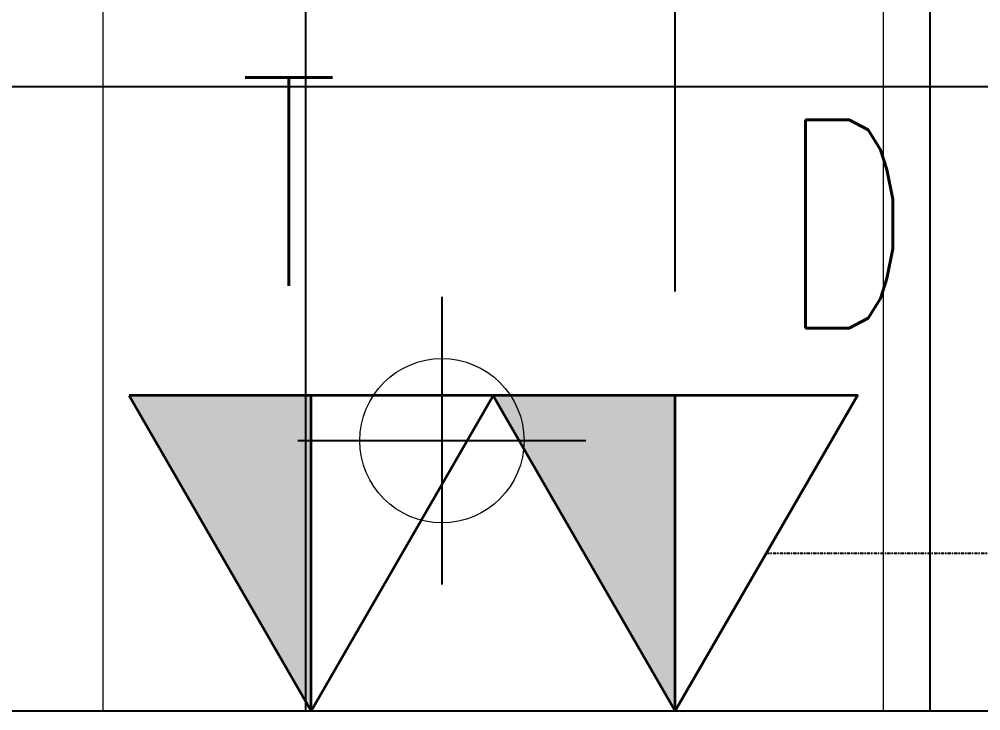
# Model space of a CAD drawing. Extents: x -560814 to 57327, y -29287 to 19916.
# Drawn here: x 40400 to 41325, y 2360 to 3025 of the extents above; entities that cross this region are included whole.
import ezdxf

# ---------------------------------------------------------------- set-up
doc = ezdxf.new("R2010")
doc.units = 0
doc.header["$LTSCALE"] = 0.25
doc.linetypes.add('DASHDOT', pattern=[25.4, 12.7, -6.35, 0, -6.35])
doc.layers.add('01-First Floor$0$FALSE CEILING', color=251, linetype='Continuous')
for name, color, linetype, lineweight in [('01-First Floor$0$LOADING', 253, 'Continuous', 5), ('01-First Floor$0$NEW Wall', 166, 'Continuous', 5), ('01-First Floor$0$Walls', 251, 'Continuous', 5), ('E-LITE-CLNG-CNDT', 6, 'DASHDOT', 35), ('T-DATA-CLNG-COND', 51, 'DASHDOT', 25), ('T-DATA-DEVC-TYPE', 2, 'Continuous', 25), ('T-DATA-DIM', 251, 'DASHDOT', 25), ('T-DATA-WALL @ 100', 33, 'Continuous', 35)]:
    doc.layers.add(name, color=color, linetype=linetype, lineweight=lineweight)
doc.styles.add('DC_SIMPLEX', font='SIMPLEX.shx', dxfattribs={"width": 0.7})
doc.dimstyles.new('DevCad-MM', dxfattribs={"dimscale": 0.01, "dimtxt": 2, "dimasz": 2, "dimexe": 1, "dimexo": 1, "dimgap": 0.6, "dimtad": 1, "dimdec": 0, "dimrnd": 10, "dimzin": 1, "dimdsep": 46, "dimtxsty": 'DC_SIMPLEX', "dimblk1": 'OBLIQUE', "dimblk2": 'OBLIQUE', "dimsah": 1, "dimcen": 3, "dimclrd": 256, "dimclre": 256, "dimclrt": 45, "dimadec": 0, "dimazin": 0, "dimtfac": 1, "dimtdec": 0, "dimtix": 1, "dimtmove": 2, "dimatfit": 2, "dimldrblk": 'OBLIQUE', "dimfxl": 1, "dimtolj": 1, "dimtzin": 0, "dimarcsym": 0})

# ---------------------------------------------------------------- blocks, each defined once
blk = doc.blocks.new('*U54')
blk.add_hatch(color=254).paths.add_polyline_path([(1.75, 3.0308), (0.0003, 3.0309), (0, 0)])
blk.add_line((0, 0), (0.0003, 3.0309))
blk.add_lwpolyline([(1.75, 3.0308), (0, 0), (-1.75, 3.0311)], close=True)
at = {"layer": 'T-DATA-DEVC-TYPE', "style": 'DC_SIMPLEX', "width": 0.7, "flags": 8}
blk.add_attdef('DC_TYPE', (2.6822, 5.6339), '', height=2, rotation=360, dxfattribs=at)
blk = doc.blocks.new('*U55')
blk.add_hatch(color=254).paths.add_polyline_path([(1.75, 3.0308), (0.0003, 3.0309), (0, 0)])
blk.add_line((0, 0), (0.0003, 3.0309))
blk.add_lwpolyline([(1.75, 3.0308), (0, 0), (-1.75, 3.0311)], close=True)
at = {"layer": 'T-DATA-DEVC-TYPE', "style": 'DC_SIMPLEX', "width": 0.7, "flags": 8}
blk.add_attdef('DC_TYPE', (2.6822, 5.6339), '', height=2, rotation=360, dxfattribs=at)
blk = doc.blocks.new('01-First Floor$0$GF21046B-P')
at = {"color": 0}
blk.add_lwpolyline([(0, 0), (1, 0), (1, 0.6), (0, 0.6)], close=True, dxfattribs=at)
blk = doc.blocks.new('*X521')
at = {"color": 0}
for p, q in [((13, 1), (13, 1)), ((13, 1), (13, 1)), ((13, 1), (13, 1)), ((13, 1), (13, 1)), ((13, 1), (13, 1)), ((13, 1), (13, 1)), ((13, 1), (13, 1)), ((13, 1), (13, 1)), ((13, 1), (13, 1)), ((13, 1), (13, 1)), ((13, 1), (13, 1)), ((13, 1), (13, 1)), ((13, 1), (13, 1)), ((13, 1), (13, 1)), ((13, 1), (13, 1)), ((13, 1), (14, 1)), ((13, 1), (14, 1)), ((13, 1), (14, 1)), ((13, 1), (13, 1)), ((13, 1), (13, 1)), ((13, 1), (13, 1)), ((13, 1), (13, 1)), ((13, 1), (13, 1)), ((13, 1), (13, 1)), ((13, 1), (13, 1)), ((13, 1), (13, 1)), ((13, 1), (13, 1)), ((13, 1), (13, 1)), ((13, 1), (13, 1)), ((13, 1), (13, 1)), ((13, 1), (13, 1)), ((13, 1), (13, 1)), ((13, 1), (13, 1)), ((13, 1), (13, 1)), ((13, 1), (13, 1)), ((13, 1), (13, 1)), ((13, 1), (13, 1)), ((13, 1), (13, 1)), ((13, 1), (13, 1)), ((13, 1), (13, 1)), ((13, 1), (13, 1)), ((13, 1), (13, 1)), ((13, 1), (13, 1)), ((13, 1), (13, 1)), ((13, 1), (13, 1)), ((13, 1), (13, 1)), ((13, 1), (13, 1)), ((13, 1), (13, 1)), ((13, 1), (13, 1)), ((13, 1), (13, 1)), ((13, 1), (13, 1)), ((13, 1), (13, 1)), ((13, 1), (13, 1)), ((13, 1), (13, 1)), ((13, 1), (13, 1)), ((13, 1), (13, 1)), ((13, 1), (13, 1)), ((13, 1), (13, 1)), ((13, 1), (13, 1)), ((13, 1), (13, 1)), ((13, 1), (13, 1)), ((13, 1), (13, 1)), ((13, 1), (13, 1)), ((13, 1), (13, 1)), ((13, 1), (13, 1)), ((13, 1), (13, 1)), ((13, 1), (13, 1)), ((13, 1), (13, 1)), ((13, 1), (13, 1)), ((13, 1), (13, 1)), ((13, 1), (13, 1)), ((13, 1), (13, 1)), ((13, 1), (13, 1)), ((13, 1), (13, 1)), ((13, 1), (13, 1)), ((13, 1), (13, 1)), ((13, 1), (13, 1)), ((13, 1), (13, 1)), ((13, 1), (13, 1)), ((13, 1), (13, 1)), ((13, 1), (13, 1)), ((13, 1), (13, 1)), ((13, 1), (13, 1)), ((13, 1), (13, 1)), ((13, 1), (13, 1)), ((13, 1), (13, 1)), ((13, 1), (13, 1)), ((13, 1), (13, 1)), ((13, 1), (13, 1)), ((13, 1), (13, 1)), ((13, 1), (13, 1)), ((13, 1), (13, 1)), ((13, 1), (13, 1)), ((13, 1), (13, 1)), ((13, 1), (13, 1)), ((13, 1), (13, 1)), ((13, 1), (13, 1)), ((13, 1), (13, 1)), ((13, 1), (13, 1)), ((13, 1), (13, 1)), ((13, 1), (13, 1)), ((13, 1), (13, 1)), ((13, 1), (13, 1)), ((13, 1), (13, 1)), ((13, 1), (13, 1)), ((13, 1), (13, 1)), ((13, 1), (13, 1)), ((13, 1), (13, 1)), ((13, 1), (13, 1)), ((13, 1), (13, 1)), ((13, 1), (13, 1)), ((13, 1), (13, 1)), ((13, 1), (13, 1)), ((13, 1), (13, 1)), ((13, 1), (13, 1)), ((13, 1), (13, 1)), ((13, 1), (13, 1)), ((13, 1), (13, 1)), ((13, 1), (13, 1)), ((13, 1), (13, 1)), ((13, 1), (13, 1)), ((13, 1), (13, 1)), ((13, 1), (13, 1)), ((13, 1), (14, 1)), ((13, 0), (13, 0)), ((13, 0), (13, 0)), ((13, 0), (13, 0)), ((13, 0), (13, 0)), ((13, 0), (13, 0)), ((13, 0), (13, 0)), ((13, 0), (13, 0)), ((13, 0), (13, 0)), ((13, 0), (13, 0)), ((13, 0), (13, 0)), ((13, 0), (13, 0)), ((13, 0), (13, 0)), ((13, 0), (13, 0)), ((13, 0), (13, 0)), ((13, 0), (13, 0)), ((13, 0), (13, 0)), ((13, 0), (13, 0)), ((13, 0), (13, 0)), ((13, 0), (13, 0)), ((13, 0), (13, 0)), ((13, 0), (13, 0)), ((13, 0), (13, 0)), ((13, 0), (13, 0)), ((13, 0), (13, 0)), ((13, 0), (13, 0)), ((13, 0), (13, 0)), ((13, 0), (13, 0)), ((13, 0), (13, 0)), ((13, 0), (13, 0)), ((13, 0), (13, 0)), ((13, 0), (13, 0)), ((13, 0), (13, 0)), ((13, 0), (13, 0)), ((13, 0), (13, 0)), ((13, 0), (13, 0)), ((13, 0), (13, 0)), ((13, 0), (13, 0)), ((13, 0), (13, 0)), ((13, 0), (13, 0)), ((13, 0), (13, 0)), ((13, 0), (13, 0)), ((13, 0), (13, 0)), ((13, 0), (13, 0)), ((13, 0), (13, 0)), ((13, 0), (13, 0)), ((13, 0), (13, 0)), ((13, 0), (13, 0)), ((13, 0), (13, 0)), ((13, 0), (14, 0)), ((13, 0), (14, 0)), ((13, 0), (13, 0)), ((13, 0), (14, 0)), ((14, 1), (14, 1)), ((14, 1), (14, 1)), ((14, 1), (14, 1)), ((14, 1), (14, 1)), ((14, 1), (14, 1)), ((14, 1), (14, 1)), ((14, 1), (14, 1)), ((14, 1), (14, 1)), ((14, 1), (14, 1)), ((14, 1), (14, 1)), ((14, 1), (14, 1)), ((14, 1), (14, 1)), ((14, 1), (14, 1)), ((14, 1), (14, 1)), ((14, 1), (14, 1)), ((14, 1), (14, 1)), ((14, 1), (14, 1)), ((14, 1), (14, 1)), ((14, 1), (14, 1)), ((14, 1), (14, 1)), ((14, 1), (14, 1)), ((14, 1), (14, 1)), ((14, 1), (14, 1)), ((14, 1), (14, 1)), ((14, 1), (14, 1)), ((14, 1), (14, 1)), ((14, 1), (14, 1)), ((14, 1), (14, 1)), ((14, 1), (14, 1)), ((14, 1), (14, 1)), ((14, 1), (14, 1)), ((14, 1), (14, 1)), ((14, 1), (14, 1)), ((14, 1), (14, 1)), ((14, 1), (14, 1)), ((14, 1), (14, 1)), ((14, 1), (14, 1)), ((14, 1), (14, 1)), ((14, 1), (14, 1)), ((14, 1), (14, 1)), ((14, 1), (14, 1)), ((14, 1), (14, 1)), ((14, 1), (14, 1)), ((14, 1), (14, 1)), ((14, 1), (14, 1)), ((14, 1), (14, 1)), ((14, 1), (14, 1)), ((14, 1), (14, 1)), ((14, 1), (14, 1)), ((14, 1), (14, 1)), ((14, 1), (14, 1)), ((14, 1), (14, 1)), ((14, 1), (14, 1)), ((14, 1), (14, 1)), ((14, 1), (14, 1)), ((14, 1), (14, 1)), ((14, 1), (14, 1)), ((14, 1), (14, 1)), ((14, 1), (14, 1)), ((14, 1), (14, 1)), ((14, 1), (14, 1)), ((14, 1), (14, 1)), ((14, 1), (14, 1)), ((14, 1), (14, 1)), ((14, 1), (14, 1)), ((14, 1), (14, 1)), ((14, 1), (14, 1)), ((14, 1), (14, 1)), ((14, 1), (14, 1)), ((14, 1), (14, 1)), ((14, 1), (14, 1)), ((14, 1), (14, 1)), ((14, 1), (14, 1)), ((14, 1), (14, 1)), ((14, 1), (14, 1)), ((14, 1), (14, 1)), ((14, 1), (14, 1)), ((14, 1), (14, 1)), ((14, 1), (14, 1)), ((14, 1), (14, 1)), ((14, 1), (14, 1)), ((14, 1), (14, 1)), ((14, 1), (14, 1)), ((14, 1), (14, 1)), ((14, 1), (14, 1)), ((14, 1), (14, 1)), ((14, 1), (14, 1)), ((14, 1), (14, 1)), ((14, 1), (14, 1)), ((14, 1), (14, 1)), ((14, 1), (14, 1)), ((14, 1), (14, 1)), ((14, 1), (14, 1)), ((14, 1), (14, 1)), ((14, 0), (14, 0)), ((14, 0), (14, 0)), ((14, 0), (14, 0)), ((14, 0), (14, 0)), ((14, 0), (14, 0)), ((14, 0), (14, 0)), ((14, 0), (14, 0)), ((14, 0), (14, 0)), ((14, 0), (14, 0)), ((14, 0), (14, 0)), ((14, 0), (14, 0)), ((14, 0), (14, 0)), ((14, 0), (14, 0)), ((14, 0), (14, 0)), ((14, 0), (14, 0)), ((14, 0), (14, 0)), ((14, 0), (14, 0)), ((14, 0), (14, 0)), ((14, 0), (14, 0)), ((14, 0), (14, 0)), ((14, 0), (14, 0)), ((14, 0), (14, 0)), ((14, 0), (14, 0)), ((14, 0), (14, 0)), ((14, 0), (14, 0)), ((14, 0), (14, 0)), ((14, 0), (14, 0)), ((14, 0), (14, 0)), ((14, 0), (14, 0)), ((14, 0), (14, 0)), ((14, 0), (14, 0)), ((14, 0), (14, 0)), ((14, 0), (14, 0)), ((14, 0), (14, 0)), ((14, 0), (14, 0)), ((14, 0), (14, 0)), ((14, 0), (14, 0)), ((14, 0), (14, 0)), ((14, 0), (14, 0)), ((14, 0), (14, 0)), ((14, 0), (14, 0)), ((14, 0), (14, 0)), ((14, 0), (14, 0)), ((14, 0), (14, 0)), ((14, 0), (14, 0)), ((14, 0), (14, 0)), ((14, 0), (14, 0)), ((14, 0), (14, 0)), ((13, 0), (13, 0)), ((13, 0), (14, 0)), ((13, 0), (13, 0)), ((13, 0), (14, 0)), ((13, 0), (13, 0)), ((13, 0), (14, 0)), ((13, 0), (13, 0)), ((13, 0), (13, 0)), ((13, 0), (13, 0)), ((13, 0), (13, 0)), ((13, 0), (14, 0)), ((13, 0), (13, 0)), ((13, 0), (14, 0)), ((13, 0), (13, 0)), ((13, 0), (14, 0)), ((13, 0), (13, 0)), ((13, 0), (14, 0)), ((13, 0), (13, 0)), ((13, 0), (14, 0)), ((13, 0), (13, 0)), ((13, 0), (14, 0)), ((13, 0), (13, 0)), ((13, 0), (14, 0)), ((13, 0), (13, 0)), ((13, 0), (13, 0)), ((13, 0), (13, 0)), ((13, 0), (14, 0)), ((13, 0), (13, 0)), ((13, 0), (14, 0)), ((13, 0), (13, 0)), ((13, 0), (14, 0)), ((13, 0), (13, 0)), ((13, 0), (14, 0)), ((13, 0), (13, 0)), ((13, 0), (13, 0)), ((13, 0), (13, 0)), ((13, 0), (13, 0)), ((13, 0), (13, 0)), ((13, 0), (13, 0)), ((13, 0), (13, 0)), ((13, 0), (13, 0)), ((13, 0), (13, 0)), ((13, 0), (13, 0)), ((13, 0), (13, 0)), ((13, 0), (13, 0)), ((13, 0), (13, 0)), ((13, 0), (13, 0)), ((13, 0), (13, 0)), ((13, 0), (13, 0)), ((13, 0), (13, 0)), ((13, 0), (13, 0)), ((13, 0), (13, 0)), ((13, 0), (13, 0)), ((13, 0), (13, 0)), ((13, 0), (13, 0)), ((13, 0), (13, 0)), ((13, 0), (13, 0)), ((13, 0), (13, 0)), ((13, 0), (13, 0)), ((13, 0), (13, 0)), ((13, 0), (13, 0)), ((13, 0), (13, 0)), ((13, 0), (13, 0)), ((13, 0), (13, 0)), ((13, -1), (13, -1)), ((13, -1), (13, -1)), ((13, -1), (13, -1)), ((13, -1), (13, -1)), ((13, -1), (13, -1)), ((13, -1), (14, -1)), ((13, -1), (13, -1)), ((14, 0), (14, 0)), ((14, 0), (14, 0)), ((14, 0), (14, 0)), ((14, 0), (14, 0)), ((14, 0), (14, 0)), ((14, 0), (14, 0)), ((14, 0), (14, 0)), ((14, 0), (14, 0)), ((14, 0), (14, 0)), ((14, 0), (14, 0)), ((14, 0), (14, 0)), ((14, 0), (14, 0)), ((14, 0), (14, 0)), ((14, 0), (14, 0)), ((14, 0), (14, 0)), ((13, 0), (14, 0)), ((14, 0), (14, 0)), ((14, 0), (14, 0)), ((14, 0), (14, 0)), ((14, 0), (14, 0)), ((14, 0), (14, 0)), ((14, 0), (14, 0)), ((14, 0), (14, 0)), ((14, 0), (14, 0)), ((14, 0), (14, 0)), ((14, 0), (14, 0)), ((14, 0), (14, 0)), ((14, 0), (14, 0)), ((14, 0), (14, 0)), ((14, 0), (14, 0)), ((14, 0), (14, 0)), ((14, 0), (14, 0)), ((14, 0), (14, 0)), ((14, 0), (14, 0)), ((14, 0), (14, 0)), ((14, 0), (14, 0)), ((14, 0), (14, 0)), ((14, 0), (14, 0)), ((14, 0), (14, 0)), ((14, 0), (14, 0)), ((14, 0), (14, 0)), ((14, 0), (14, 0)), ((14, 0), (14, 0)), ((14, 0), (14, 0)), ((14, 0), (14, 0)), ((14, 0), (14, 0)), ((14, 0), (14, 0)), ((14, 0), (14, 0)), ((14, 0), (14, 0)), ((14, 0), (14, 0)), ((14, -1), (14, -1)), ((14, -1), (14, -1)), ((14, -1), (14, -1)), ((14, -1), (14, -1)), ((14, -1), (14, -1))]:
    blk.add_line(p, q, dxfattribs=at)
blk = doc.blocks.new('*X520')
at = {"color": 0}
for p, q in [((5, 3), (5, 3)), ((5, 3), (5, 3)), ((5, 3), (5, 3)), ((5, 3), (5, 3)), ((5, 3), (5, 3)), ((5, 3), (5, 3)), ((5, 3), (5, 3)), ((5, 3), (5, 3)), ((5, 3), (5, 3)), ((5, 3), (5, 3)), ((5, 3), (5, 3)), ((5, 3), (5, 3)), ((5, 3), (5, 3)), ((5, 3), (5, 3)), ((5, 3), (5, 3)), ((5, 3), (5, 3)), ((5, 3), (5, 3)), ((5, 3), (5, 3)), ((5, 3), (5, 3)), ((5, 3), (5, 3)), ((5, 3), (5, 3)), ((5, 3), (5, 3)), ((5, 3), (5, 3)), ((5, 3), (5, 3)), ((5, 3), (5, 3)), ((5, 3), (5, 3)), ((5, 3), (5, 3)), ((5, 3), (5, 3)), ((5, 3), (5, 3)), ((5, 3), (5, 3)), ((5, 3), (5, 3)), ((5, 3), (5, 3)), ((5, 3), (5, 3)), ((5, 3), (5, 3)), ((5, 3), (5, 3)), ((5, 3), (5, 3)), ((5, 3), (5, 3)), ((5, 3), (5, 3)), ((5, 3), (5, 3)), ((5, 3), (5, 3)), ((5, 3), (5, 3)), ((5, 3), (5, 3)), ((5, 3), (5, 3)), ((5, 3), (5, 3)), ((5, 3), (5, 3)), ((5, 3), (5, 3)), ((5, 3), (5, 3)), ((5, 3), (5, 3)), ((5, 3), (5, 3)), ((5, 3), (5, 3)), ((5, 3), (5, 3)), ((5, 3), (5, 3)), ((5, 3), (5, 3)), ((5, 3), (5, 3)), ((5, 3), (5, 3)), ((5, 3), (5, 3)), ((5, 3), (5, 3)), ((5, 3), (5, 3)), ((5, 3), (5, 3)), ((5, 3), (5, 3)), ((5, 3), (5, 3)), ((5, 3), (5, 3)), ((5, 3), (5, 3)), ((5, 3), (5, 3)), ((5, 3), (5, 3)), ((5, 3), (5, 3)), ((6, 3), (5, 3)), ((5, 3), (5, 3)), ((6, 3), (5, 3)), ((5, 3), (5, 3)), ((6, 3), (5, 3)), ((5, 3), (5, 3)), ((6, 3), (5, 3)), ((5, 3), (5, 3)), ((5, 3), (5, 3)), ((5, 3), (5, 3)), ((5, 3), (5, 3)), ((5, 3), (5, 3)), ((5, 3), (5, 3)), ((5, 3), (5, 3)), ((5, 3), (5, 3)), ((5, 3), (5, 3)), ((5, 3), (5, 3)), ((5, 3), (5, 3)), ((5, 3), (5, 3)), ((5, 3), (5, 3)), ((5, 3), (5, 3)), ((5, 3), (5, 3)), ((5, 3), (5, 3)), ((5, 3), (5, 3)), ((5, 3), (5, 3)), ((5, 3), (5, 3)), ((5, 3), (5, 3)), ((5, 3), (5, 3)), ((5, 3), (5, 3)), ((5, 3), (5, 3)), ((6, 3), (6, 3)), ((6, 3), (6, 3)), ((6, 3), (6, 3)), ((6, 3), (6, 3)), ((6, 3), (6, 3)), ((6, 3), (6, 3)), ((6, 3), (6, 3)), ((6, 3), (6, 3)), ((6, 3), (6, 3)), ((6, 3), (6, 3)), ((6, 3), (6, 3)), ((6, 3), (6, 3)), ((6, 3), (6, 3)), ((6, 3), (6, 3)), ((6, 3), (6, 3)), ((6, 3), (6, 3)), ((6, 3), (6, 3)), ((6, 3), (6, 3)), ((6, 3), (6, 3)), ((6, 3), (6, 3)), ((6, 3), (6, 3)), ((6, 3), (6, 3)), ((6, 3), (6, 3)), ((6, 3), (6, 3)), ((6, 3), (6, 3)), ((6, 3), (6, 3)), ((6, 3), (6, 3)), ((6, 3), (6, 3)), ((6, 3), (6, 3)), ((6, 3), (6, 3)), ((6, 3), (6, 3)), ((6, 3), (6, 3)), ((6, 3), (6, 3)), ((6, 3), (6, 3)), ((6, 3), (6, 3)), ((6, 3), (6, 3)), ((6, 3), (6, 3)), ((6, 3), (6, 3)), ((6, 3), (6, 3)), ((6, 3), (6, 3)), ((6, 3), (6, 3)), ((6, 3), (6, 3)), ((6, 3), (6, 3)), ((6, 3), (6, 3)), ((6, 3), (6, 3)), ((6, 3), (6, 3)), ((6, 3), (6, 3)), ((6, 3), (6, 3)), ((6, 3), (6, 3)), ((6, 3), (6, 3)), ((6, 3), (6, 3)), ((6, 3), (6, 3)), ((6, 3), (6, 3)), ((6, 3), (6, 3)), ((6, 3), (6, 3)), ((6, 3), (6, 3)), ((6, 3), (6, 3)), ((6, 3), (6, 3)), ((6, 3), (6, 3)), ((6, 3), (6, 3)), ((6, 3), (6, 3)), ((6, 3), (6, 3)), ((6, 3), (6, 3)), ((6, 3), (6, 3)), ((6, 3), (6, 3)), ((6, 3), (6, 3)), ((6, 3), (6, 3)), ((6, 3), (6, 3)), ((6, 3), (6, 3)), ((6, 3), (6, 3)), ((6, 3), (6, 3)), ((6, 3), (6, 3)), ((6, 3), (6, 3)), ((6, 3), (6, 3)), ((6, 3), (6, 3)), ((6, 3), (6, 3)), ((6, 3), (6, 3)), ((6, 3), (6, 3)), ((6, 3), (6, 3)), ((6, 3), (6, 3)), ((6, 3), (6, 3)), ((6, 3), (6, 3)), ((6, 3), (6, 3)), ((6, 3), (6, 3)), ((6, 3), (6, 3)), ((6, 3), (6, 3)), ((6, 3), (6, 3)), ((6, 3), (6, 3)), ((6, 3), (6, 3)), ((6, 3), (6, 3)), ((6, 3), (6, 3)), ((6, 3), (6, 3)), ((6, 3), (6, 3)), ((6, 3), (6, 3)), ((6, 3), (6, 3)), ((6, 3), (6, 3)), ((6, 3), (6, 3)), ((6, 3), (6, 3)), ((6, 3), (6, 3)), ((6, 3), (6, 3)), ((6, 3), (6, 3)), ((6, 3), (6, 3)), ((6, 3), (6, 3)), ((6, 3), (6, 3)), ((6, 3), (6, 3)), ((6, 3), (6, 3)), ((6, 3), (6, 3)), ((6, 3), (6, 3)), ((6, 3), (6, 3)), ((6, 3), (6, 3)), ((6, 3), (6, 3)), ((6, 3), (6, 3)), ((6, 3), (6, 3)), ((6, 3), (6, 3)), ((6, 3), (6, 3)), ((6, 3), (6, 3)), ((6, 3), (6, 3)), ((6, 3), (6, 3)), ((6, 3), (6, 3)), ((6, 3), (6, 3)), ((6, 3), (6, 3)), ((6, 3), (6, 3)), ((6, 3), (6, 3)), ((6, 3), (6, 3)), ((6, 3), (6, 3)), ((6, 3), (6, 3)), ((6, 3), (6, 3)), ((6, 3), (6, 3)), ((6, 3), (6, 3)), ((6, 3), (6, 3)), ((6, 3), (6, 3)), ((6, 3), (6, 3)), ((6, 3), (6, 3)), ((6, 3), (6, 3)), ((6, 3), (6, 3)), ((6, 3), (6, 3)), ((6, 3), (6, 3)), ((6, 3), (6, 3)), ((6, 3), (6, 3)), ((6, 3), (6, 3)), ((6, 3), (6, 3)), ((6, 3), (6, 3)), ((6, 3), (6, 3)), ((6, 3), (6, 3)), ((6, 3), (6, 3)), ((6, 3), (6, 3)), ((6, 3), (6, 3)), ((6, 3), (6, 3)), ((6, 3), (6, 3)), ((6, 3), (6, 3)), ((6, 3), (6, 3)), ((6, 3), (6, 3)), ((6, 3), (6, 3)), ((6, 3), (6, 3)), ((6, 3), (6, 3)), ((6, 3), (6, 3)), ((6, 3), (6, 3)), ((6, 3), (6, 3)), ((6, 3), (6, 3)), ((6, 3), (6, 3)), ((6, 3), (6, 3)), ((6, 3), (6, 3)), ((6, 3), (6, 3)), ((6, 3), (6, 3)), ((6, 3), (6, 3)), ((6, 3), (6, 3)), ((6, 3), (6, 3)), ((6, 3), (6, 3)), ((6, 3), (6, 3)), ((6, 3), (6, 3)), ((6, 3), (6, 3)), ((6, 3), (6, 3)), ((6, 3), (6, 3)), ((6, 3), (6, 3)), ((6, 3), (6, 3)), ((6, 3), (6, 3)), ((6, 3), (6, 3)), ((6, 3), (6, 3)), ((6, 3), (6, 3)), ((6, 3), (6, 3)), ((6, 3), (6, 3)), ((6, 3), (6, 3)), ((6, 3), (6, 3)), ((6, 3), (6, 3)), ((6, 3), (6, 3)), ((6, 3), (6, 3)), ((6, 3), (6, 3)), ((6, 3), (6, 3)), ((6, 3), (6, 3)), ((6, 3), (6, 3)), ((6, 3), (6, 3)), ((6, 3), (6, 3)), ((6, 3), (6, 3)), ((6, 3), (6, 3)), ((6, 3), (6, 3)), ((6, 3), (6, 3)), ((6, 3), (6, 3)), ((6, 3), (6, 3)), ((6, 3), (6, 3)), ((6, 3), (6, 3)), ((6, 3), (6, 3)), ((6, 3), (6, 3)), ((6, 3), (6, 3)), ((6, 3), (6, 3)), ((6, 3), (5, 3)), ((6, 3), (5, 3)), ((6, 3), (5, 3)), ((6, 3), (5, 3)), ((6, 3), (5, 3)), ((6, 3), (6, 3)), ((6, 3), (6, 3)), ((6, 3), (6, 3)), ((6, 3), (6, 3)), ((6, 3), (6, 3)), ((6, 3), (6, 3)), ((6, 3), (6, 3)), ((6, 3), (6, 3)), ((6, 3), (6, 3)), ((6, 3), (6, 3)), ((6, 3), (6, 3)), ((6, 3), (6, 3)), ((6, 3), (6, 3)), ((6, 3), (6, 3)), ((6, 3), (6, 3)), ((6, 3), (6, 3)), ((6, 3), (6, 3)), ((6, 3), (6, 3)), ((6, 3), (6, 3)), ((6, 3), (6, 3)), ((6, 3), (6, 3)), ((6, 3), (6, 3)), ((6, 3), (6, 3)), ((6, 3), (6, 3)), ((6, 3), (6, 3)), ((6, 3), (6, 3)), ((6, 3), (6, 3)), ((6, 3), (6, 3)), ((6, 3), (6, 3)), ((6, 3), (6, 3)), ((6, 3), (6, 3)), ((6, 3), (6, 3)), ((6, 3), (6, 3)), ((6, 3), (6, 3)), ((6, 3), (6, 3)), ((6, 3), (6, 3)), ((6, 3), (6, 3)), ((6, 3), (6, 3)), ((6, 3), (6, 3)), ((6, 3), (6, 3)), ((6, 3), (6, 3)), ((6, 3), (6, 3)), ((6, 3), (6, 3)), ((6, 3), (6, 3)), ((6, 3), (6, 3)), ((6, 3), (6, 3)), ((6, 3), (6, 3)), ((6, 3), (6, 3)), ((6, 3), (6, 3)), ((6, 3), (6, 3)), ((6, 3), (6, 3)), ((6, 3), (6, 3)), ((6, 3), (6, 3)), ((6, 3), (6, 3)), ((6, 3), (6, 3)), ((6, 3), (6, 3)), ((6, 3), (6, 3)), ((6, 3), (6, 3)), ((6, 3), (6, 3)), ((6, 3), (6, 3)), ((6, 3), (6, 3)), ((6, 3), (6, 3)), ((6, 3), (6, 3)), ((6, 3), (6, 3)), ((6, 3), (6, 3)), ((6, 3), (6, 3)), ((6, 3), (6, 3)), ((6, 3), (6, 3)), ((6, 3), (6, 3)), ((6, 3), (6, 3)), ((6, 3), (6, 3)), ((6, 3), (6, 3)), ((6, 3), (6, 3)), ((6, 3), (6, 3)), ((6, 3), (6, 3)), ((6, 3), (6, 3)), ((6, 3), (6, 3)), ((6, 3), (6, 3)), ((6, 3), (6, 3)), ((6, 3), (6, 3)), ((6, 3), (6, 3)), ((6, 3), (6, 3)), ((6, 3), (6, 3)), ((6, 3), (6, 3)), ((6, 3), (6, 3)), ((6, 3), (6, 3)), ((6, 3), (6, 3)), ((6, 3), (6, 3)), ((6, 3), (6, 3)), ((6, 3), (6, 3)), ((6, 3), (6, 3)), ((6, 3), (6, 3)), ((6, 3), (6, 3)), ((6, 3), (6, 3)), ((6, 3), (6, 3)), ((6, 3), (6, 3)), ((6, 3), (6, 3)), ((6, 3), (6, 3)), ((6, 3), (6, 3)), ((6, 3), (6, 3)), ((6, 3), (6, 3)), ((6, 3), (6, 3)), ((6, 3), (6, 3)), ((6, 3), (6, 3)), ((6, 3), (6, 3)), ((6, 3), (6, 3)), ((6, 3), (6, 3)), ((6, 3), (6, 3)), ((6, 3), (6, 3)), ((6, 3), (6, 3)), ((6, 3), (6, 3)), ((6, 3), (6, 3)), ((6, 3), (6, 3)), ((6, 3), (6, 3)), ((6, 3), (6, 3)), ((6, 3), (6, 3)), ((6, 3), (6, 3)), ((6, 3), (6, 3)), ((6, 3), (6, 3)), ((6, 3), (6, 3)), ((6, 3), (6, 3)), ((6, 3), (6, 3)), ((6, 3), (6, 3)), ((6, 3), (6, 3)), ((6, 3), (6, 3)), ((6, 3), (6, 3)), ((6, 3), (6, 3)), ((6, 3), (6, 3)), ((6, 3), (6, 3)), ((6, 3), (6, 3)), ((6, 3), (6, 3)), ((6, 3), (6, 3)), ((6, 3), (6, 3)), ((6, 3), (6, 3)), ((6, 3), (6, 3)), ((6, 3), (6, 3)), ((6, 3), (6, 3)), ((6, 3), (6, 3)), ((6, 3), (6, 3)), ((6, 3), (6, 3)), ((6, 3), (6, 3)), ((6, 3), (6, 3)), ((6, 3), (6, 3)), ((6, 3), (6, 3)), ((6, 3), (6, 3)), ((6, 3), (6, 3)), ((6, 3), (6, 3)), ((6, 3), (6, 3)), ((6, 3), (6, 3)), ((6, 3), (6, 3)), ((6, 3), (6, 3)), ((6, 3), (6, 3)), ((6, 3), (6, 3)), ((6, 3), (6, 3)), ((6, 3), (6, 3)), ((6, 3), (6, 3)), ((6, 3), (6, 3)), ((6, 3), (6, 3)), ((6, 3), (6, 3)), ((6, 3), (6, 3)), ((6, 3), (6, 3)), ((6, 3), (6, 3)), ((6, 3), (6, 3)), ((6, 3), (6, 3)), ((6, 3), (6, 3)), ((6, 3), (6, 3)), ((6, 3), (6, 3)), ((6, 3), (6, 3)), ((6, 3), (6, 3)), ((6, 3), (6, 3)), ((6, 3), (6, 3)), ((6, 3), (6, 3)), ((6, 3), (6, 3)), ((6, 3), (6, 3)), ((6, 3), (6, 3)), ((6, 3), (6, 3)), ((6, 3), (6, 3)), ((6, 3), (6, 3)), ((6, 3), (6, 3)), ((6, 3), (6, 3)), ((6, 3), (6, 3)), ((6, 3), (6, 3)), ((6, 3), (6, 3)), ((6, 3), (6, 3)), ((6, 3), (6, 3)), ((6, 3), (6, 3)), ((6, 3), (6, 3)), ((6, 3), (6, 3)), ((6, 3), (6, 3)), ((6, 3), (6, 3)), ((6, 3), (6, 3)), ((6, 3), (6, 3)), ((6, 3), (6, 3)), ((6, 3), (6, 3)), ((6, 3), (6, 3)), ((6, 3), (6, 3)), ((6, 3), (6, 3)), ((6, 3), (6, 3)), ((6, 3), (6, 3)), ((6, 3), (6, 3)), ((6, 3), (6, 3)), ((6, 3), (6, 3)), ((6, 3), (6, 3)), ((6, 3), (6, 3)), ((6, 3), (6, 3)), ((6, 3), (6, 3)), ((6, 3), (6, 3)), ((6, 3), (6, 3)), ((6, 3), (6, 3)), ((6, 3), (6, 3)), ((6, 3), (6, 3)), ((6, 3), (6, 3)), ((6, 3), (6, 3)), ((6, 3), (6, 3)), ((6, 3), (6, 3)), ((6, 3), (6, 3)), ((6, 3), (6, 3)), ((6, 3), (6, 3)), ((6, 3), (6, 3)), ((6, 3), (6, 3)), ((6, 3), (6, 3)), ((6, 3), (6, 3)), ((6, 3), (6, 3)), ((6, 3), (6, 3)), ((6, 3), (6, 3)), ((6, 3), (6, 3)), ((6, 3), (6, 3)), ((6, 3), (6, 3)), ((6, 3), (6, 3)), ((6, 3), (6, 3)), ((6, 3), (6, 3)), ((6, 3), (6, 3)), ((6, 3), (6, 3)), ((6, 3), (6, 3)), ((6, 3), (6, 3)), ((6, 3), (6, 3)), ((6, 3), (6, 3)), ((6, 3), (6, 3)), ((6, 3), (6, 3)), ((6, 3), (6, 3)), ((6, 3), (6, 3)), ((6, 3), (6, 3)), ((6, 3), (6, 3)), ((6, 3), (6, 3)), ((6, 3), (6, 3)), ((6, 3), (6, 3)), ((6, 3), (6, 3)), ((6, 3), (6, 3)), ((6, 3), (6, 3)), ((6, 3), (6, 3)), ((6, 3), (6, 3)), ((6, 3), (6, 3)), ((6, 3), (6, 3)), ((6, 3), (6, 3)), ((6, 3), (6, 3)), ((6, 3), (6, 3)), ((6, 3), (6, 3)), ((6, 3), (6, 3)), ((6, 3), (6, 3)), ((6, 3), (6, 3)), ((6, 3), (6, 3)), ((6, 3), (6, 3)), ((6, 3), (6, 3)), ((6, 3), (6, 3)), ((6, 3), (6, 3)), ((6, 3), (6, 3)), ((6, 3), (6, 3)), ((6, 3), (6, 3)), ((6, 3), (6, 3)), ((6, 3), (6, 3)), ((6, 3), (6, 3)), ((6, 3), (6, 3)), ((6, 3), (6, 3)), ((6, 3), (6, 3)), ((6, 3), (6, 3)), ((6, 3), (6, 3)), ((6, 3), (6, 3)), ((6, 3), (6, 3)), ((6, 3), (6, 3)), ((6, 3), (6, 3)), ((6, 3), (6, 3)), ((6, 3), (6, 3)), ((6, 3), (6, 3)), ((6, 3), (6, 3)), ((6, 3), (6, 3)), ((6, 3), (6, 3)), ((6, 3), (6, 3)), ((6, 3), (6, 3)), ((6, 3), (6, 3)), ((6, 3), (6, 3)), ((6, 3), (6, 3)), ((6, 3), (6, 3)), ((6, 3), (6, 3)), ((6, 3), (6, 3)), ((6, 3), (6, 3)), ((6, 3), (6, 3)), ((6, 3), (6, 3)), ((6, 3), (6, 3)), ((6, 3), (6, 3)), ((6, 3), (6, 3)), ((6, 3), (6, 3)), ((6, 3), (6, 3)), ((6, 3), (6, 3)), ((6, 3), (6, 3)), ((6, 3), (6, 3)), ((6, 3), (6, 3)), ((6, 3), (6, 3)), ((6, 3), (6, 3)), ((6, 3), (6, 3)), ((6, 3), (6, 3)), ((6, 3), (6, 3)), ((6, 3), (6, 3)), ((6, 3), (6, 3)), ((6, 3), (6, 3)), ((6, 3), (6, 3)), ((6, 3), (6, 3)), ((6, 3), (6, 3))]:
    blk.add_line(p, q, dxfattribs=at)
blk = doc.blocks.new('01-First Floor$0$GF21043-P')
at = {"color": 0}
for p, q in [((0.8, 0.75), (-0.8, 0.75)), ((0.8, 0), (0.8, 0.75)), ((-0.8, 0), (0.8, 0))]:
    blk.add_line(p, q, dxfattribs=at)
for points in [[(0.8, 0.75), (0.8, 0.75), (0.8, 0.75), (0.8, 0.75), (0.8, 0.75), (0.8, 0.75), (0.8, 0.75), (0.8, 0.75), (0.8, 0.75), (0.8, 0.75), (0.8, 0.75), (0.8, 0.75), (0.8, 0.75), (0.8, 0.75), (0.8, 0.75), (0.8, 0.75), (0.8, 0.75), (0.8, 0.75), (0.8, 0.75), (0.8, 0.75), (0.8, 0.75), (0.8, 0.75), (0.8, 0.75), (0.8, 0.75), (0.8, 0.75), (0.8, 0.75), (0.8, 0.75), (0.8, 0.75), (0.8, 0.75), (0.8, 0.75), (0.8, 0.75), (0.8, 0.75), (0.8, 0.75), (0.8, 0.75), (0.8, 0.75), (0.8, 0.75), (0.8, 0.75), (0.8, 0.75), (0.8, 0.75), (0.8, 0.75), (0.8, 0.75), (0.8, 0.75), (0.8, 0.75), (0.8, 0.75), (0.8, 0.75), (0.8, 0.75), (0.8, 0.75), (0.8, 0.75), (0.8, 0.75), (0.8, 0.75), (0.8, 0.75), (0.8, 0.75), (0.8, 0.75), (0.8, 0.75), (0.8, 0.75), (0.8, 0.75), (0.8, 0.75), (0.8, 0.75), (0.8, 0.75), (0.8, 0.75), (0.8, 0.75), (0.8, 0.75), (0.8, 0.75), (0.8, 0.75), (0.8, 0.75), (0.8, 0.75), (0.8, 0.75), (0.8, 0.75), (0.8, 0.75), (0.8, 0.75), (0.8, 0.75), (0.8, 0.75), (0.8, 0.75), (0.8, 0.75), (0.8, 0.75), (0.8, 0.75), (0.8, 0.75), (0.8, 0.75), (0.8, 0.75), (0.8, 0.75), (0.8, 0.75), (0.8, 0.75), (0.8, 0.75), (0.8, 0.75), (0.8, 0.75), (0.8, 0.75), (0.8, 0.75), (0.8, 0.75), (0.8, 0.75), (0.8, 0.75), (0.8, 0.75), (0.8, 0.75), (0.8, 0.75), (0.8, 0.75), (0.8, 0.75), (0.8, 0.75), (0.8, 0.75), (0.8, 0.75), (0.8, 0.75), (0.8, 0.75), (0.8, 0.75), (0.8, 0.75), (0.8, 0.75), (0.8, 0.75), (0.8, 0.75), (0.8, 0.75), (0.8, 0.75), (0.8, 0.75), (0.8, 0.75), (0.8, 0.75), (0.8, 0.75), (0.8, 0.75), (0.8, 0.75), (0.8, 0.75), (0.8, 0.75), (0.8, 0.75), (0.8, 0.75), (0.8, 0.75), (0.8, 0.75), (0.8, 0.75), (0.8, 0.75), (0.8, 0.75), (0.8, 0.75), (0.8, 0.75), (0.8, 0.75), (0.8, 0.75), (0.8, 0.75), (0.8, 0.75), (0.8, 0.75), (0.8, 0.75), (0.8, 0.75), (0.8, 0.75), (0.8, 0.75), (0.8, 0.75), (0.8, 0.75), (0.8, 0.75), (0.8, 0.75), (0.8, 0.75), (0.8, 0.75), (0.8, 0.75), (0.8, 0.75), (0.8, 0.75), (0.8, 0.75), (0.8, 0.75), (0.8, 0.75), (0.8, 0.75), (0.8, 0.75), (0.8, 0.75), (0.8, 0.75), (0.8, 0.75), (0.8, 0.75), (0.8, 0.75), (0.8, 0.75), (0.8, 0.75), (0.8, 0.75), (0.8, 0.75), (0.8, 0.75), (0.8, 0.75), (0.8, 0.75), (0.8, 0.75), (0.8, 0.75), (0.8, 0.75), (0.8, 0.75), (0.8, 0.75), (0.8, 0.75), (0.8, 0.75), (0.8, 0.75), (0.8, 0.75), (0.8, 0.75), (0.8, 0.75), (0.8, 0.75), (0.8, 0.75), (0.8, 0.75), (0.8, 0.75), (0.8, 0.75), (0.8, 0.75), (0.8, 0.75), (0.8, 0.75), (0.8, 0.75), (0.8, 0.75), (0.8, 0.75), (0.8, 0.75), (0.8, 0.75), (0.8, 0.75), (0.8, 0.75), (0.8, 0.75), (0.8, 0.75), (0.8, 0.75), (0.8, 0.75), (0.8, 0.75), (0.8, 0.75), (0.8, 0.75), (0.8, 0.75), (0.8, 0.75), (0.8, 0.75), (0.8, 0.75), (0.8, 0.75), (0.8, 0.75), (0.8, 0.75), (0.8, 0.75), (0.8, 0.75), (0.8, 0.75), (0.8, 0.75), (0.8, 0.75), (0.8, 0.75), (0.8, 0.75), (0.8, 0.75), (0.8, 0.75), (0.8, 0.75), (0.8, 0.75), (0.8, 0.75), (0.8, 0.75), (0.8, 0.75), (0.8, 0.75), (0.8, 0.75), (0.8, 0.75), (0.8, 0.75), (0.8, 0.75), (0.8, 0.75), (0.8, 0.75), (0.8, 0.75), (0.8, 0.75), (0.8, 0.75), (0.8, 0.75), (0.8, 0.75), (0.8, 0.75), (0.8, 0.75), (0.8, 0.75), (0.8, 0.75), (0.8, 0.75), (0.8, 0.75), (0.8, 0.75), (0.8, 0.75), (0.8, 0.75), (0.8, 0.75), (0.8, 0.75), (0.8, 0.75), (0.8, 0.75), (0.8, 0.75), (0.8, 0.75), (0.8, 0.75), (0.8, 0.75), (0.8, 0.75), (0.8, 0.75), (0.8, 0.75), (0.8, 0.75), (0.8, 0.75), (0.8, 0.75), (0.8, 0.75), (0.8, 0.75), (0.8, 0.75), (0.8, 0.75), (0.8, 0.75), (0.8, 0.75), (0.8, 0.75), (0.8, 0.75), (0.8, 0.75), (0.8, 0.75), (0.8, 0.75), (0.8, 0.75), (0.8, 0.75), (0.8, 0.75), (0.8, 0.75), (0.8, 0.75), (0.8, 0.75), (0.8, 0.75), (0.8, 0.75), (0.8, 0.75), (0.8, 0.75), (0.8, 0.75), (0.8, 0.75), (0.8, 0.75), (0.8, 0.75), (0.8, 0.75), (0.8, 0.75), (0.8, 0.75), (0.8, 0.75)], [(0.8, 0.75), (0.8, 0.75), (0.8, 0.75), (0.8, 0.75), (0.8, 0.75), (0.8, 0.75), (0.8, 0.75), (0.8, 0.75), (0.8, 0.75), (0.8, 0.75), (0.8, 0.75), (0.8, 0.75), (0.8, 0.75), (0.8, 0.75), (0.8, 0.75), (0.8, 0.75), (0.8, 0.75), (0.8, 0.75), (0.8, 0.75), (0.8, 0.75), (0.8, 0.75), (0.8, 0.75), (0.8, 0.75), (0.8, 0.75), (0.8, 0.75), (0.8, 0.75), (0.8, 0.75), (0.8, 0.75), (0.8, 0.75), (0.8, 0.75), (0.8, 0.75), (0.8, 0.75), (0.8, 0.75), (0.8, 0.75), (0.8, 0.75), (0.8, 0.75), (0.8, 0.75), (0.8, 0.75), (0.8, 0.75), (0.8, 0.75), (0.8, 0.75), (0.8, 0.75), (0.8, 0.75), (0.8, 0.75), (0.8, 0.75), (0.8, 0.75), (0.8, 0.75), (0.8, 0.75), (0.8, 0.75), (0.8, 0.75), (0.8, 0.75), (0.8, 0.75), (0.8, 0.75), (0.8, 0.75), (0.8, 0.75), (0.8, 0.75), (0.8, 0.75), (0.8, 0.75), (0.8, 0.75), (0.8, 0.75), (0.8, 0.75), (0.8, 0.75), (0.8, 0.75), (0.8, 0.75), (0.8, 0.75), (0.8, 0.75), (0.8, 0.75), (0.8, 0.75), (0.8, 0.75), (0.8, 0.75), (0.8, 0.75), (0.8, 0.75), (0.8, 0.75), (0.8, 0.75), (0.8, 0.75), (0.8, 0.75), (0.8, 0.75), (0.8, 0.75), (0.8, 0.75), (0.8, 0.75), (0.8, 0.75), (0.8, 0.75), (0.8, 0.75), (0.8, 0.75), (0.8, 0.75), (0.8, 0.75), (0.8, 0.75), (0.8, 0.75), (0.8, 0.75), (0.8, 0.75), (0.8, 0.75), (0.8, 0.75), (0.8, 0.75), (0.8, 0.75), (0.8, 0.75), (0.8, 0.75), (0.8, 0.75), (0.8, 0.75), (0.8, 0.75), (0.8, 0.75), (0.8, 0.75), (0.8, 0.75), (0.8, 0.75), (0.8, 0.75), (0.8, 0.75), (0.8, 0.75), (0.8, 0.75), (0.8, 0.75), (0.8, 0.75), (0.8, 0.75), (0.8, 0.75), (0.8, 0.75), (0.8, 0.75), (0.8, 0.75), (0.8, 0.75), (0.8, 0.75), (0.8, 0.75), (0.8, 0.75), (0.8, 0.75), (0.8, 0.75), (0.8, 0.75), (0.8, 0.75), (0.8, 0.75), (0.8, 0.75), (0.8, 0.75), (0.8, 0.75), (0.8, 0.75), (0.8, 0.75), (0.8, 0.75), (0.8, 0.75), (0.8, 0.75), (0.8, 0.75), (0.8, 0.75), (0.8, 0.75), (0.8, 0.75), (0.8, 0.75), (0.8, 0.75), (0.8, 0.75), (0.8, 0.75), (0.8, 0.75), (0.8, 0.75), (0.8, 0.75), (0.8, 0.75), (0.8, 0.75), (0.8, 0.75), (0.8, 0.75), (0.8, 0.75), (0.8, 0.75), (0.8, 0.75), (0.8, 0.75), (0.8, 0.75), (0.8, 0.75), (0.8, 0.75), (0.8, 0.75), (0.8, 0.75), (0.8, 0.75), (0.8, 0.75), (0.8, 0.75), (0.8, 0.75), (0.8, 0.75), (0.8, 0.75), (0.8, 0.75), (0.8, 0.75), (0.8, 0.75), (0.8, 0.75), (0.8, 0.75), (0.8, 0.75), (0.8, 0.75), (0.8, 0.75), (0.8, 0.75), (0.8, 0.75), (0.8, 0.75), (0.8, 0.75), (0.8, 0.75), (0.8, 0.75), (0.8, 0.75), (0.8, 0.75), (0.8, 0.75), (0.8, 0.75), (0.8, 0.75), (0.8, 0.75), (0.8, 0.75), (0.8, 0.75), (0.8, 0.75), (0.8, 0.75), (0.8, 0.75), (0.8, 0.75), (0.8, 0.75), (0.8, 0.75), (0.8, 0.75), (0.8, 0.75), (0.8, 0.75), (0.8, 0.75), (0.8, 0.75), (0.8, 0.75), (0.8, 0.75), (0.8, 0.75), (0.8, 0.75), (0.8, 0.75), (0.8, 0.75), (0.8, 0.75), (0.8, 0.75), (0.8, 0.75), (0.8, 0.75), (0.8, 0.75), (0.8, 0.75), (0.8, 0.75), (0.8, 0.75), (0.8, 0.75), (0.8, 0.75), (0.8, 0.75), (0.8, 0.75), (0.8, 0.75), (0.8, 0.75), (0.8, 0.75), (0.8, 0.75), (0.8, 0.75), (0.8, 0.75), (0.8, 0.75)], [(0.8, 0.75), (0.8, 0.75), (0.8, 0.75), (0.8, 0.75), (0.8, 0.75), (0.8, 0.75), (0.8, 0.75), (0.8, 0.75), (0.8, 0.75), (0.8, 0.75), (0.8, 0.75), (0.8, 0.75), (0.8, 0.75), (0.8, 0.75), (0.8, 0.75), (0.8, 0.75), (0.8, 0.75), (0.8, 0.75), (0.8, 0.75), (0.8, 0.75), (0.8, 0.75), (0.8, 0.75), (0.8, 0.75), (0.8, 0.75), (0.8, 0.75), (0.8, 0.75), (0.8, 0.75), (0.8, 0.75), (0.8, 0.75), (0.8, 0.75), (0.8, 0.75), (0.8, 0.75), (0.8, 0.75), (0.8, 0.75), (0.8, 0.75), (0.8, 0.75), (0.8, 0.75), (0.8, 0.75), (0.8, 0.75), (0.8, 0.75), (0.8, 0.75), (0.8, 0.75), (0.8, 0.75), (0.8, 0.75), (0.8, 0.75), (0.8, 0.75), (0.8, 0.75), (0.8, 0.75), (0.8, 0.75), (0.8, 0.75), (0.8, 0.75), (0.8, 0.75), (0.8, 0.75), (0.8, 0.75), (0.8, 0.75), (0.8, 0.75), (0.8, 0.75), (0.8, 0.75), (0.8, 0.75), (0.8, 0.75), (0.8, 0.75), (0.8, 0.75), (0.8, 0.75), (0.8, 0.75), (0.8, 0.75), (0.8, 0.75), (0.8, 0.75), (0.8, 0.75), (0.8, 0.75), (0.8, 0.75), (0.8, 0.75), (0.8, 0.75), (0.8, 0.75), (0.8, 0.75), (0.8, 0.75), (0.8, 0.75), (0.8, 0.75), (0.8, 0.75), (0.8, 0.75), (0.8, 0.75), (0.8, 0.75), (0.8, 0.75), (0.8, 0.75), (0.8, 0.75), (0.8, 0.75), (0.8, 0.75), (0.8, 0.75), (0.8, 0.75), (0.8, 0.75), (0.8, 0.75), (0.8, 0.75), (0.8, 0.75), (0.8, 0.75), (0.8, 0.75), (0.8, 0.75), (0.8, 0.75), (0.8, 0.75), (0.8, 0.75), (0.8, 0.75), (0.8, 0.75), (0.8, 0.75), (0.8, 0.75), (0.8, 0.75), (0.8, 0.75), (0.8, 0.75), (0.8, 0.75), (0.8, 0.75), (0.8, 0.75), (0.8, 0.75), (0.8, 0.75), (0.8, 0.75), (0.8, 0.75), (0.8, 0.75), (0.8, 0.75), (0.8, 0.75), (0.8, 0.75), (0.8, 0.75), (0.8, 0.75), (0.8, 0.75), (0.8, 0.75), (0.8, 0.75), (0.8, 0.75), (0.8, 0.75), (0.8, 0.75), (0.8, 0.75), (0.8, 0.75), (0.8, 0.75), (0.8, 0.75), (0.8, 0.75), (0.8, 0.75), (0.8, 0.75), (0.8, 0.75), (0.8, 0.75), (0.8, 0.75), (0.8, 0.75), (0.8, 0.75), (0.8, 0.75), (0.8, 0.75), (0.8, 0.75), (0.8, 0.75), (0.8, 0.75), (0.8, 0.75), (0.8, 0.75), (0.8, 0.75), (0.8, 0.75), (0.8, 0.75), (0.8, 0.75), (0.8, 0.75), (0.8, 0.75), (0.8, 0.75), (0.8, 0.75), (0.8, 0.75), (0.8, 0.75), (0.8, 0.75), (0.8, 0.75), (0.8, 0.75), (0.8, 0.75), (0.8, 0.75), (0.8, 0.75), (0.8, 0.75), (0.8, 0.75), (0.8, 0.75), (0.8, 0.75), (0.8, 0.75), (0.8, 0.75), (0.8, 0.75), (0.8, 0.75), (0.8, 0.75), (0.8, 0.75), (0.8, 0.75), (0.8, 0.75), (0.8, 0.75), (0.8, 0.75), (0.8, 0.75), (0.8, 0.75), (0.8, 0.75), (0.8, 0.75), (0.8, 0.75), (0.8, 0.75), (0.8, 0.75), (0.8, 0.75), (0.8, 0.75), (0.8, 0.75), (0.8, 0.75), (0.8, 0.75), (0.8, 0.75), (0.8, 0.75), (0.8, 0.75), (0.8, 0.75), (0.8, 0.75), (0.8, 0.75), (0.8, 0.75), (0.8, 0.75), (0.8, 0.75), (0.8, 0.75), (0.8, 0.75), (0.8, 0.75), (0.8, 0.75), (0.8, 0.75), (0.8, 0.75), (0.8, 0.75), (0.8, 0.75), (0.8, 0.75), (0.8, 0.75), (0.8, 0.75), (0.8, 0.75), (0.8, 0.75), (0.8, 0.75), (0.8, 0.75), (0.8, 0.75), (0.8, 0.75), (0.8, 0.75), (0.8, 0.75), (0.8, 0.75)]]:
    blk.add_lwpolyline(points, close=True, dxfattribs=at)
at = {"layer": '01-First Floor$0$NEW Wall', "color": 0, "linetype": 'Continuous'}
for points in [[(0.8, 0.75), (0.8, 0.75), (0.8, 0.75), (0.8, 0.75), (0.8, 0.75), (0.8, 0.75), (0.8, 0.75), (0.8, 0.75), (0.8, 0.75), (0.8, 0.75)], [(0.8, 0.75), (0.8, 0.75), (0.8, 0.75), (0.8, 0.75), (0.8, 0.75), (0.8, 0.75), (0.8, 0.75), (0.8, 0.75), (0.8, 0.75)], [(0.8, 0.75), (0.8, 0.75), (0.8, 0.75), (0.8, 0.75), (0.8, 0.75), (0.8, 0.75), (0.8, 0.75), (0.8, 0.75), (0.8, 0.75), (0.8, 0.75), (0.8, 0.75), (0.8, 0.75), (0.8, 0.75), (0.8, 0.75), (0.8, 0.75), (0.8, 0.75), (0.8, 0.75), (0.8, 0.75)], [(0.8, 0.75), (0.8, 0.75), (0.8, 0.75), (0.8, 0.75), (0.8, 0.75), (0.8, 0.75), (0.8, 0.75)], [(0.8, 0.75), (0.8, 0.75), (0.8, 0.75), (0.8, 0.75), (0.8, 0.75), (0.8, 0.75), (0.8, 0.75), (0.8, 0.75), (0.8, 0.75), (0.8, 0.75), (0.8, 0.75), (0.8, 0.75), (0.8, 0.75), (0.8, 0.75), (0.8, 0.75)], [(0.8, 0.75), (0.8, 0.75), (0.8, 0.75), (0.8, 0.75), (0.8, 0.75), (0.8, 0.75), (0.8, 0.75), (0.8, 0.75), (0.8, 0.75), (0.8, 0.75)], [(0.8, 0.75), (0.8, 0.75), (0.8, 0.75), (0.8, 0.75), (0.8, 0.75), (0.8, 0.75), (0.8, 0.75), (0.8, 0.75), (0.8, 0.75), (0.8, 0.75), (0.8, 0.75), (0.8, 0.75)], [(0.8, 0.75), (0.8, 0.75), (0.8, 0.75), (0.8, 0.75), (0.8, 0.75), (0.8, 0.75), (0.8, 0.75), (0.8, 0.75), (0.8, 0.75), (0.8, 0.75)], [(0.8, 0.75), (0.8, 0.75), (0.8, 0.75), (0.8, 0.75), (0.8, 0.75), (0.8, 0.75), (0.8, 0.75), (0.8, 0.75), (0.8, 0.75), (0.8, 0.75)], [(0.8, 0.75), (0.8, 0.75), (0.8, 0.75), (0.8, 0.75), (0.8, 0.75), (0.8, 0.75), (0.8, 0.75), (0.8, 0.75)], [(0.8, 0.75), (0.8, 0.75), (0.8, 0.75), (0.8, 0.75), (0.8, 0.75), (0.8, 0.75), (0.8, 0.75), (0.8, 0.75), (0.8, 0.75), (0.8, 0.75), (0.8, 0.75), (0.8, 0.75), (0.8, 0.75), (0.8, 0.75), (0.8, 0.75), (0.8, 0.75), (0.8, 0.75), (0.8, 0.75), (0.8, 0.75), (0.8, 0.75), (0.8, 0.75), (0.8, 0.75), (0.8, 0.75), (0.8, 0.75), (0.8, 0.75), (0.8, 0.75), (0.8, 0.75), (0.8, 0.75), (0.8, 0.75), (0.8, 0.75), (0.8, 0.75), (0.8, 0.75), (0.8, 0.75), (0.8, 0.75), (0.8, 0.75), (0.8, 0.75), (0.8, 0.75), (0.8, 0.75), (0.8, 0.75), (0.8, 0.75), (0.8, 0.75), (0.8, 0.75), (0.8, 0.75), (0.8, 0.75), (0.8, 0.75), (0.8, 0.75), (0.8, 0.75), (0.8, 0.75), (0.8, 0.75), (0.8, 0.75), (0.8, 0.75), (0.8, 0.75), (0.8, 0.75), (0.8, 0.75), (0.8, 0.75), (0.8, 0.75), (0.8, 0.75), (0.8, 0.75), (0.8, 0.75), (0.8, 0.75), (0.8, 0.75), (0.8, 0.75), (0.8, 0.75), (0.8, 0.75), (0.8, 0.75), (0.8, 0.75), (0.8, 0.75), (0.8, 0.75), (0.8, 0.75), (0.8, 0.75), (0.8, 0.75), (0.8, 0.75), (0.8, 0.75), (0.8, 0.75), (0.8, 0.75), (0.8, 0.75), (0.8, 0.75), (0.8, 0.75), (0.8, 0.75), (0.8, 0.75), (0.8, 0.75), (0.8, 0.75), (0.8, 0.75), (0.8, 0.75), (0.8, 0.75), (0.8, 0.75), (0.8, 0.75), (0.8, 0.75), (0.8, 0.75), (0.8, 0.75), (0.8, 0.75), (0.8, 0.75), (0.8, 0.75), (0.8, 0.75), (0.8, 0.75), (0.8, 0.75), (0.8, 0.75), (0.8, 0.75), (0.8, 0.75), (0.8, 0.75), (0.8, 0.75), (0.8, 0.75), (0.8, 0.75), (0.8, 0.75), (0.8, 0.75), (0.8, 0.75), (0.8, 0.75), (0.8, 0.75), (0.8, 0.75), (0.8, 0.75), (0.8, 0.75)], [(0.8, 0.75), (0.8, 0.75), (0.8, 0.75), (0.8, 0.75), (0.8, 0.75), (0.8, 0.75), (0.8, 0.75), (0.8, 0.75), (0.8, 0.75), (0.8, 0.75), (0.8, 0.75), (0.8, 0.75), (0.8, 0.75), (0.8, 0.75), (0.8, 0.75), (0.8, 0.75), (0.8, 0.75)], [(0.8, 0.75), (0.8, 0.75), (0.8, 0.75), (0.8, 0.75), (0.8, 0.75), (0.8, 0.75), (0.8, 0.75)], [(0.8, 0.75), (0.8, 0.75), (0.8, 0.75), (0.8, 0.75), (0.8, 0.75), (0.8, 0.75), (0.8, 0.75), (0.8, 0.75), (0.8, 0.75), (0.8, 0.75), (0.8, 0.75), (0.8, 0.75), (0.8, 0.75), (0.8, 0.75), (0.8, 0.75), (0.8, 0.75), (0.8, 0.75), (0.8, 0.75), (0.8, 0.75), (0.8, 0.75), (0.8, 0.75), (0.8, 0.75), (0.8, 0.75), (0.8, 0.75), (0.8, 0.75), (0.8, 0.75), (0.8, 0.75), (0.8, 0.75), (0.8, 0.75), (0.8, 0.75), (0.8, 0.75), (0.8, 0.75), (0.8, 0.75), (0.8, 0.75), (0.8, 0.75), (0.8, 0.75), (0.8, 0.75), (0.8, 0.75), (0.8, 0.75), (0.8, 0.75), (0.8, 0.75), (0.8, 0.75), (0.8, 0.75), (0.8, 0.75), (0.8, 0.75), (0.8, 0.75), (0.8, 0.75), (0.8, 0.75), (0.8, 0.75), (0.8, 0.75), (0.8, 0.75), (0.8, 0.75), (0.8, 0.75), (0.8, 0.75), (0.8, 0.75), (0.8, 0.75), (0.8, 0.75), (0.8, 0.75), (0.8, 0.75), (0.8, 0.75), (0.8, 0.75), (0.8, 0.75), (0.8, 0.75), (0.8, 0.75), (0.8, 0.75), (0.8, 0.75), (0.8, 0.75), (0.8, 0.75), (0.8, 0.75), (0.8, 0.75), (0.8, 0.75), (0.8, 0.75), (0.8, 0.75), (0.8, 0.75), (0.8, 0.75), (0.8, 0.75), (0.8, 0.75), (0.8, 0.75), (0.8, 0.75), (0.8, 0.75), (0.8, 0.75), (0.8, 0.75), (0.8, 0.75), (0.8, 0.75), (0.8, 0.75), (0.8, 0.75), (0.8, 0.75), (0.8, 0.75), (0.8, 0.75)], [(0.8, 0.75), (0.8, 0.75), (0.8, 0.75), (0.8, 0.75), (0.8, 0.75), (0.8, 0.75), (0.8, 0.75), (0.8, 0.75), (0.8, 0.75), (0.8, 0.75), (0.8, 0.75), (0.8, 0.75), (0.8, 0.75), (0.8, 0.75), (0.8, 0.75), (0.8, 0.75), (0.8, 0.75), (0.8, 0.75), (0.8, 0.75), (0.8, 0.75), (0.8, 0.75), (0.8, 0.75), (0.8, 0.75), (0.8, 0.75), (0.8, 0.75), (0.8, 0.75), (0.8, 0.75), (0.8, 0.75), (0.8, 0.75), (0.8, 0.75), (0.8, 0.75), (0.8, 0.75), (0.8, 0.75), (0.8, 0.75), (0.8, 0.75), (0.8, 0.75), (0.8, 0.75), (0.8, 0.75), (0.8, 0.75), (0.8, 0.75), (0.8, 0.75), (0.8, 0.75), (0.8, 0.75), (0.8, 0.75), (0.8, 0.75), (0.8, 0.75), (0.8, 0.75), (0.8, 0.75), (0.8, 0.75), (0.8, 0.75), (0.8, 0.75), (0.8, 0.75), (0.8, 0.75), (0.8, 0.75)]]:
    blk.add_lwpolyline(points, dxfattribs=at)
at = {"color": 0}
for name, xscale, yscale, zscale in [('*X521', 5.5e-11, 5.5e-11, 5.5e-11), ('*X520', 8.59375e-11, 8.59375e-11, 8.59375e-11)]:
    blk.add_blockref(name, (0.8, 0.75), dxfattribs=dict(at, xscale=xscale, yscale=yscale, zscale=zscale))
blk = doc.blocks.new('01-First Floor')
at = {"layer": '01-First Floor$0$FALSE CEILING', "linetype": 'Continuous'}
for p, q in [((40676, 2360), (40676, 5435)), ((41276, 2360), (41276, 5435)), ((39476, 2960), (43476, 2960))]:
    blk.add_line(p, q, dxfattribs=at)
at = {"layer": '01-First Floor$0$FALSE CEILING'}
for p, q in [((40806.73, 2757.91, -0.1), (40806.73, 2481.23, -0.1)), ((40945.07, 2619.57, -0.1), (40668.39, 2619.57, -0.1))]:
    blk.add_line(p, q, dxfattribs=at)
blk.add_lwpolyline([(39476, 2360), (43476, 2360), (43476, 5435), (39476, 5435)], close=True, dxfattribs=at)
at = {"layer": '01-First Floor$0$LOADING'}
for p, q in [((40806.73, 2757.91, -0.1), (40806.73, 2481.23, -0.1)), ((40945.07, 2619.57, -0.1), (40668.39, 2619.57, -0.1))]:
    blk.add_line(p, q, dxfattribs=at)
blk.add_circle((40806.73, 2619.57, -0.1), 78.94, dxfattribs=at)
at = {"layer": '01-First Floor$0$Walls'}
blk.add_line((43476, 2360), (39476, 2360), dxfattribs=at)
at = {"layer": '01-First Floor$0$LOADING', "extrusion": (-6.18937e-17, 3.19512e-06, 1), "xscale": 1000.000000000006, "yscale": 1000.000000000006, "zscale": 1000.000000000006, "rotation": 269.9999999999996}
blk.add_blockref('01-First Floor$0$GF21043-P', (40481, 3160, -0.1), dxfattribs=at)
at = {"layer": '01-First Floor$0$LOADING', "extrusion": (-1.59456e-16, 3.19512e-06, 1), "xscale": -1000.000000000004, "yscale": 1000.000000000006, "zscale": 1000.000000000006, "rotation": 180}
blk.add_blockref('01-First Floor$0$GF21046B-P', (39481, 2960, -0.1), dxfattribs=at)
blk = doc.blocks.new('_OBLIQUE')
at = {"color": 0, "linetype": 'ByBlock'}
blk.add_line((-0.5, -0.5), (0.5, 0.5), dxfattribs=at)
blk = doc.blocks.new('*D442')
at = {"layer": 'Defpoints', "color": 0, "linetype": 'Continuous', "transparency": 16777216}
for p in [(39476, 3350.7), (39476, 2663.09), (41031, 2663.09, -0.1)]:
    blk.add_point(p, dxfattribs=at)
at = {"layer": 'T-DATA-DIM', "linetype": 'Continuous', "lineweight": -2, "transparency": 16777216}
for p, q in [((39476, 2763.09), (39476, 3450.7)), ((41031, 2763.09), (41031, 3450.7)), ((41031, 3350.7), (39476, 3350.7))]:
    blk.add_line(p, q, dxfattribs=at)
at = {"layer": 'T-DATA-DIM', "linetype": 'Continuous', "lineweight": -2, "transparency": 16777216, "xscale": 200, "yscale": 200, "zscale": 200, "rotation": 180}
blk.add_blockref('_OBLIQUE', (39476, 3350.7), dxfattribs=at)
at = {"layer": 'T-DATA-DIM', "linetype": 'Continuous', "lineweight": -2, "transparency": 16777216, "xscale": 200, "yscale": 200, "zscale": 200}
blk.add_blockref('_OBLIQUE', (41031, 3350.7), dxfattribs=at)
at = {"layer": 'T-DATA-DIM', "color": 45, "linetype": 'Continuous', "transparency": 16777216, "insert": (40253.5, 3510.7), "char_height": 200, "attachment_point": 5, "style": 'DC_SIMPLEX'}
blk.add_mtext('\\A1;1560', dxfattribs=at)

msp = doc.modelspace()

# ---------------------------------------------------------------- linework, layer by layer
at = {"layer": 'T-DATA-CLNG-COND', "elevation": -0.1}
msp.add_lwpolyline([(41118.5, 2511.55), (43626, 2511.55)], dxfattribs=at)

# ---------------------------------------------------------------- block references
at = {"layer": 'E-LITE-CLNG-CNDT'}
msp.add_blockref('01-First Floor', (0, 0), dxfattribs=at)
at = {"layer": 'T-DATA-WALL @ 100'}
ref = msp.add_blockref('*U55', (40681, 2360, -0.1), dxfattribs=dict(at, xscale=-100, yscale=100, zscale=100))
ref.add_attrib('DC_TYPE', 'T', (40611.56, 2768.47, -0.1), dxfattribs={"layer": 'T-DATA-DEVC-TYPE', "height": 200, "style": 'DC_SIMPLEX', "width": 0.7, "flags": 8})
ref = msp.add_blockref('*U54', (41031, 2360, -0.1), dxfattribs=dict(at, xscale=-100, yscale=100, zscale=100))
ref.add_attrib('DC_TYPE', 'D', (41132.26, 2727.79, -0.1), dxfattribs={"layer": 'T-DATA-DEVC-TYPE', "height": 200, "style": 'DC_SIMPLEX', "width": 0.7, "flags": 8})

# ---------------------------------------------------------------- dimensions: what is measured, and where the dimension line sits
at = {"layer": 'T-DATA-DIM', "linetype": 'Continuous'}
dim = msp.add_linear_dim(base=(39476, 3350.7), p1=(41031, 2663.09, -0.1), p2=(39476, 2663.09), dimstyle='DevCad-MM', dxfattribs=at)
dim.commit()
dim.dimension.update_dxf_attribs({"geometry": '*D442', "text_midpoint": (40253.5, 3510.7)})

doc.saveas('drawing.dxf')
